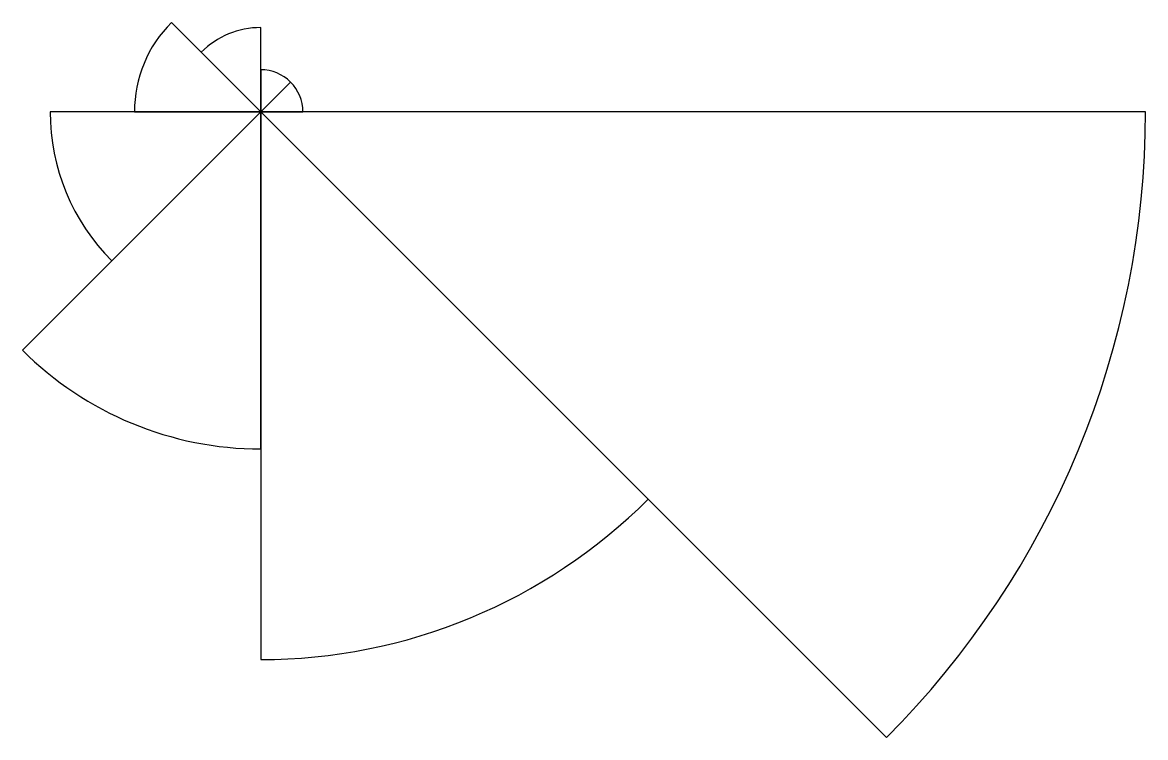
# Model space of a CAD drawing. Extents: x -56569 to 210000, y -148492 to 21213.
import ezdxf

# ---------------------------------------------------------------- set-up
doc = ezdxf.new("R2010")
doc.units = 0

msp = doc.modelspace()

# ---------------------------------------------------------------- linework, layer by layer
at = {"layer": 'Nightingale', "color": 3}
msp.add_lwpolyline([(0, 0), (-21213.201947, 21213.204925, 0.198912), (-30000, 0.002808)], format="xyb", close=True, dxfattribs=at)
at = {"layer": 'Nightingale', "color": 2}
msp.add_lwpolyline([(0, 0), (0.000936, 20000, 0.198912), (-14142.134631, 14142.136616)], format="xyb", close=True, dxfattribs=at)
at = {"layer": 'Nightingale', "color": 1}
msp.add_lwpolyline([(0, 0), (7071.067977, 7071.067646, 0.198912), (0.000468, 10000)], format="xyb", close=True, dxfattribs=at)
at = {"layer": 'Nightingale', "color": 0}
msp.add_lwpolyline([(0, 0), (10000, 0, 0.198912), (7071.067977, 7071.067646)], format="xyb", close=True, dxfattribs=at)
at = {"layer": 'Nightingale', "color": 5}
msp.add_lwpolyline([(0, 0), (-56568.549113, -56568.535877, 0.198912), (-0.011231, -80000)], format="xyb", close=True, dxfattribs=at)
at = {"layer": 'Nightingale', "color": 4}
msp.add_lwpolyline([(0, 0), (-50000, 0.004679, 0.198912), (-35355.343195, -35355.334923)], format="xyb", close=True, dxfattribs=at)
at = {"layer": 'Nightingale', "color": 6}
msp.add_lwpolyline([(0, 0), (-0.01825, -130000, 0.198912), (91923.866499, -91923.89661)], format="xyb", close=True, dxfattribs=at)
at = {"layer": 'Nightingale', "color": 7}
msp.add_lwpolyline([(0, 0), (148492.399729, -148492.44837, 0.198912), (210000, -0.039308)], format="xyb", close=True, dxfattribs=at)

doc.saveas('drawing.dxf')
